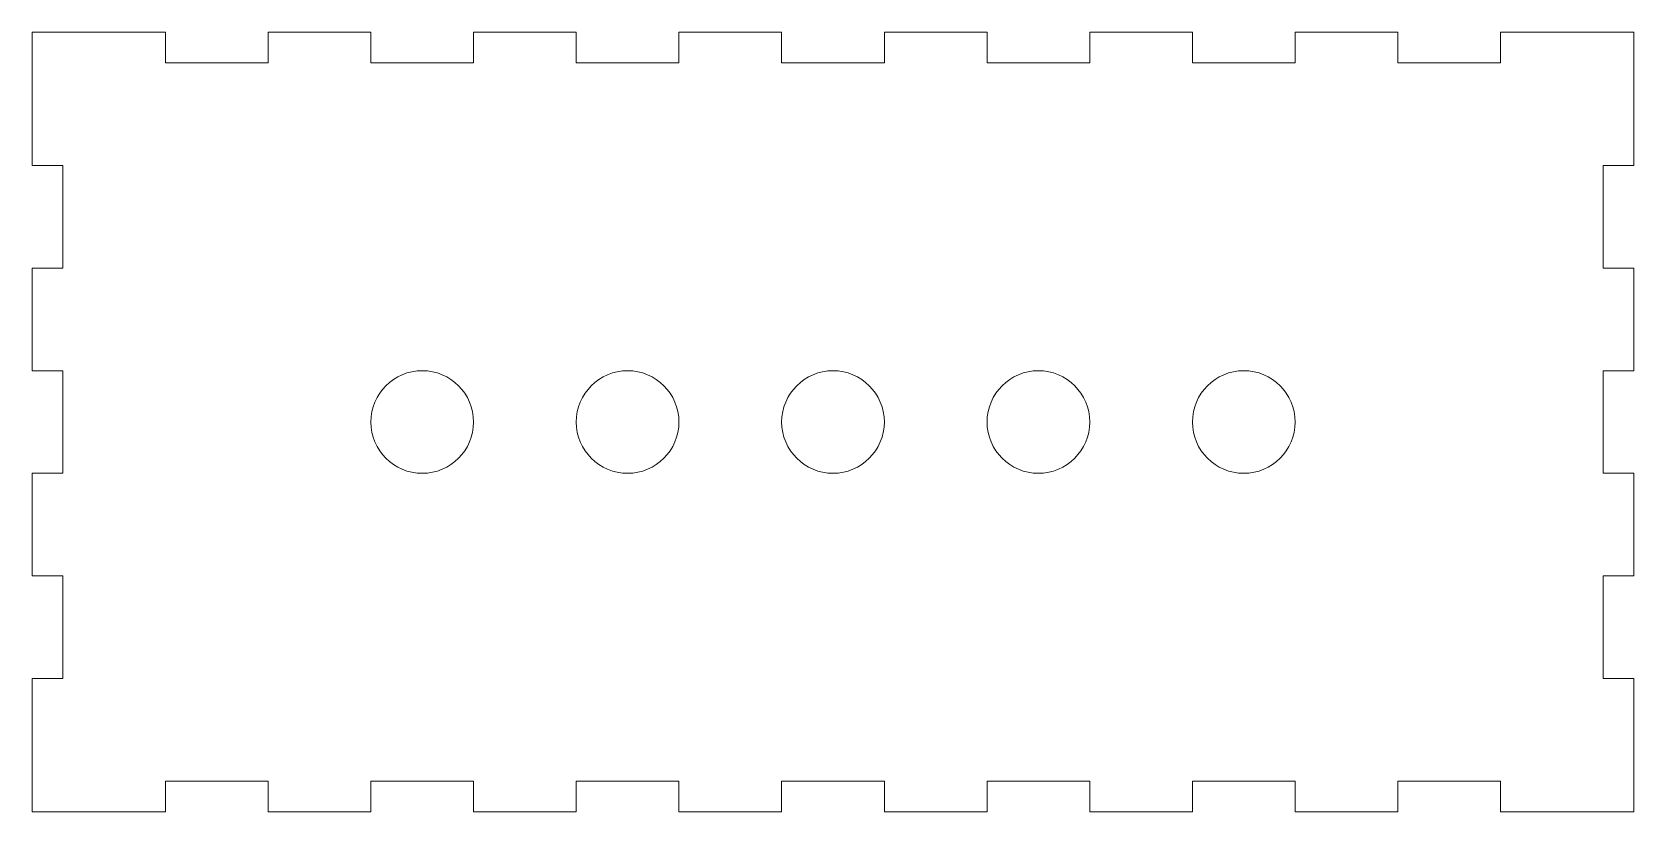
# Model space of a CAD drawing. Header units: millimetres. Extents: x -0.3 to 15.3, y -0.3 to 7.3.
import ezdxf

# ---------------------------------------------------------------- set-up
doc = ezdxf.new("R2010")
doc.units = ezdxf.units.MM

msp = doc.modelspace()

# ---------------------------------------------------------------- linework, layer by layer
at = {"color": 7, "linetype": 'Continuous', "lineweight": 15}
for p, q in [((1, 7.3), (-0.3, 7.3)), ((-0.3, 7.3), (-0.3, 6)), ((1, 7), (1, 7.3)), ((3, 7.3), (2, 7.3)), ((2, 7.3), (2, 7)), ((3, 7.3), (3, 7)), ((5, 7.3), (4, 7.3)), ((4, 7.3), (4, 7)), ((5, 7.3), (5, 7)), ((7, 7.3), (6, 7.3)), ((6, 7.3), (6, 7)), ((7, 7.3), (7, 7)), ((9, 7.3), (8, 7.3)), ((8, 7.3), (8, 7)), ((9, 7.3), (9, 7)), ((11, 7.3), (10, 7.3)), ((10, 7.3), (10, 7)), ((11, 7.3), (11, 7)), ((13, 7.3), (12, 7.3)), ((12, 7.3), (12, 7)), ((13, 7.3), (13, 7)), ((15.3, 7.3), (14, 7.3)), ((14, 7.3), (14, 7)), ((15.3, 7.3), (15.3, 6)), ((2, 7), (1, 7)), ((4, 7), (3, 7)), ((6, 7), (5, 7)), ((8, 7), (7, 7)), ((10, 7), (9, 7)), ((12, 7), (11, 7)), ((14, 7), (13, 7)), ((-0.3, 6), (0, 6)), ((0, 6), (0, 5)), ((15, 6), (15, 5)), ((15.3, 6), (15, 6)), ((0, 5), (-0.3, 5)), ((-0.3, 5), (-0.3, 4)), ((15, 5), (15.3, 5)), ((15.3, 5), (15.3, 4)), ((-0.3, 4), (0, 4)), ((0, 4), (0, 3)), ((15, 4), (15, 3)), ((15.3, 4), (15, 4)), ((0, 3), (-0.3, 3)), ((-0.3, 3), (-0.3, 2)), ((15, 3), (15.3, 3)), ((15.3, 3), (15.3, 2)), ((-0.3, 2), (0, 2)), ((0, 2), (0, 1)), ((15, 2), (15, 1)), ((15.3, 2), (15, 2)), ((0, 1), (-0.3, 1)), ((-0.3, 1), (-0.3, -0.3)), ((15, 1), (15.3, 1)), ((15.3, 1), (15.3, -0.3)), ((1, 0), (1, -0.3)), ((2, 0), (1, 0)), ((2, -0.3), (2, 0)), ((3, -0.3), (3, 0)), ((4, 0), (3, 0)), ((4, -0.3), (4, 0)), ((5, -0.3), (5, 0)), ((6, 0), (5, 0)), ((6, -0.3), (6, 0)), ((7, -0.3), (7, 0)), ((8, 0), (7, 0)), ((8, -0.3), (8, 0)), ((9, -0.3), (9, 0)), ((10, 0), (9, 0)), ((10, -0.3), (10, 0)), ((11, -0.3), (11, 0)), ((12, 0), (11, 0)), ((12, -0.3), (12, 0)), ((13, -0.3), (13, 0)), ((14, 0), (13, 0)), ((14, -0.3), (14, 0)), ((1, -0.3), (-0.3, -0.3)), ((3, -0.3), (2, -0.3)), ((5, -0.3), (4, -0.3)), ((7, -0.3), (6, -0.3)), ((9, -0.3), (8, -0.3)), ((11, -0.3), (10, -0.3)), ((13, -0.3), (12, -0.3)), ((15.3, -0.3), (14, -0.3))]:
    msp.add_line(p, q, dxfattribs=at)
for centre in [(3.5, 3.5), (5.5, 3.5), (7.5, 3.5), (9.5, 3.5), (11.5, 3.5)]:
    msp.add_circle(centre, 0.5, dxfattribs=at)

doc.saveas('drawing.dxf')
